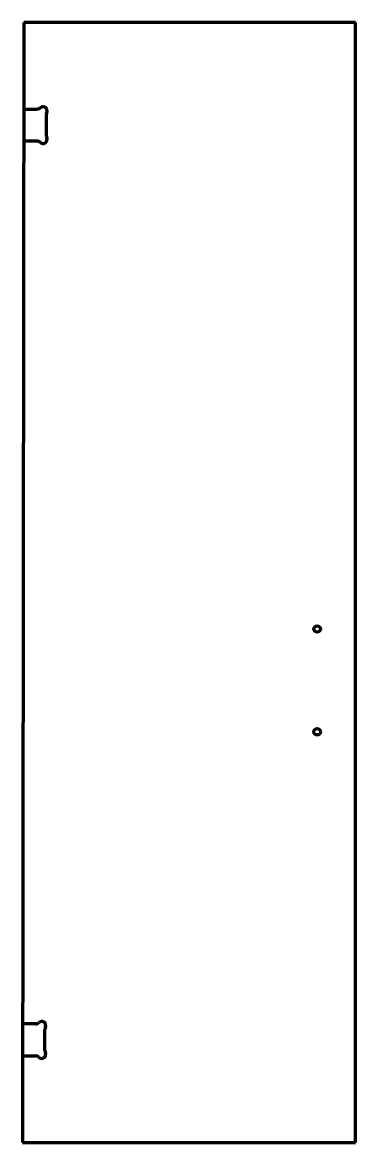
# Model space of a CAD drawing. Header units: inches. Extents: x 0 to 26, y 0 to 87.2.
import ezdxf

# ---------------------------------------------------------------- set-up
doc = ezdxf.new("R2010")
doc.units = ezdxf.units.IN
doc.header["$MEASUREMENT"] = 0
doc.layers.add('1', color=7, linetype='Continuous')

msp = doc.modelspace()

# ---------------------------------------------------------------- linework, layer by layer
at = {"color": 7, "lineweight": 90}
for p, q in [((0.125, 87.25), (0, 0)), ((26, 87.25), (0.125, 87.25)), ((26, 0), (26, 87.25)), ((0, 0), (26, 0))]:
    msp.add_line(p, q, dxfattribs=at)
at = {"layer": '1', "color": 7, "lineweight": 90}
for p, q in [((0.115, 80.5), (1.143, 80.499)), ((1.865, 80.086), (1.862, 78.409)), ((1.14, 77.999), (0.112, 78)), ((1.041, 9.249), (0.013, 9.25)), ((1.76, 7.159), (1.763, 8.836)), ((0.01, 6.75), (1.038, 6.749))]:
    msp.add_line(p, q, dxfattribs=at)
at = {"layer": '1', "color": 1, "lineweight": 90}
for centre in [(23, 40), (23, 32)]:
    msp.add_circle(centre, 0.25, dxfattribs=at)
at = {"layer": '1', "color": 7, "lineweight": 90}
for centre, radius, start, end in [((1.144, 80.874), 0.375, 269.91791, 313.25967), ((1.615, 80.373), 0.312, 335.29794, 493.25967), ((2.24, 80.086), 0.375, 155.29794, 179.91791), ((1.139, 77.624), 0.375, 46.57616, 89.91791), ((1.612, 78.123), 0.312, 226.57616, 384.53789), ((2.237, 78.408), 0.375, 179.91791, 204.53789), ((1.042, 9.624), 0.375, 269.91791, 313.25967), ((1.513, 9.123), 0.312, 335.29794, 493.25967), ((2.138, 8.836), 0.375, 155.29794, 179.91791), ((1.51, 6.873), 0.312, 226.57616, 384.53789), ((2.135, 7.158), 0.375, 179.91791, 204.53789), ((1.037, 6.374), 0.375, 46.57616, 89.91791)]:
    msp.add_arc(centre, radius, start, end, dxfattribs=at)

doc.saveas('drawing.dxf')
